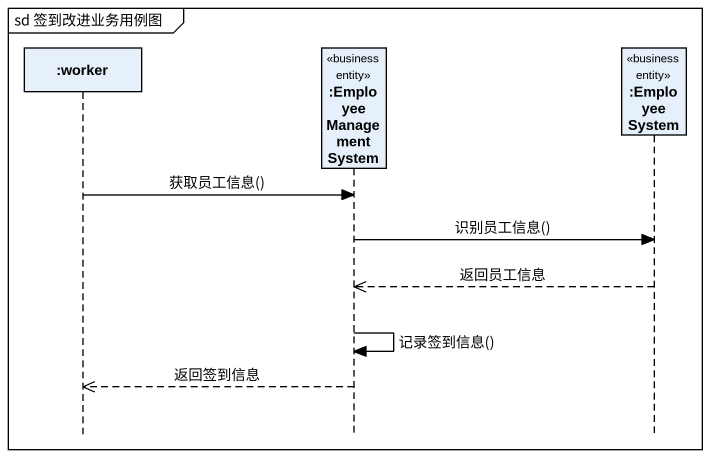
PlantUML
@startuml
mainframe sd 签到改进业务用例图
hide footbox
participant ":worker" as worker
participant ":EmployeeManagementSystem" as EmployeeManagementSystem <<business entity>>
participant ":EmployeeSystem" as EmployeeSystem <<business entity>>

worker -> EmployeeManagementSystem : 获取员工信息()
EmployeeManagementSystem -> EmployeeSystem : 识别员工信息()
EmployeeSystem -->> EmployeeManagementSystem : 返回员工信息
EmployeeManagementSystem -> EmployeeManagementSystem : 记录签到信息()
EmployeeManagementSystem -->> worker : 返回签到信息
@enduml
